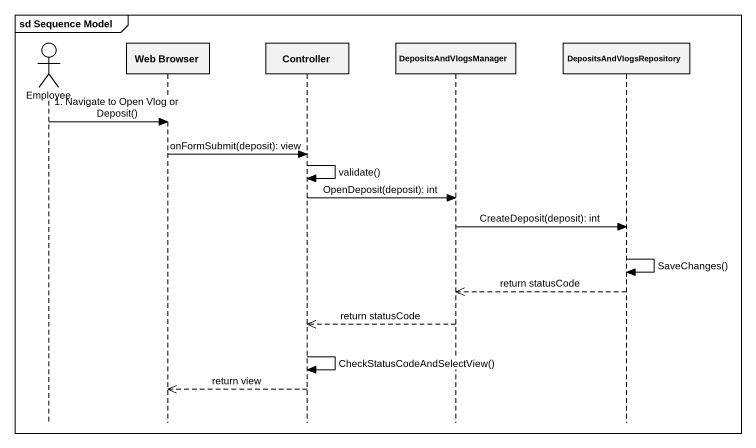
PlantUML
@startuml
mainframe sd Sequence Model
hide footbox
actor Employee
participant "Web Browser" as Web_Browser
participant Controller
participant DepositsAndVlogsManager
participant DepositsAndVlogsRepository

Employee -> Web_Browser : 1. Navigate to Open Vlog or Deposit()
Web_Browser -> Controller : onFormSubmit(deposit): view
Controller -> Controller : validate()
Controller -> DepositsAndVlogsManager : OpenDeposit(deposit): int
DepositsAndVlogsManager -> DepositsAndVlogsRepository : CreateDeposit(deposit): int
DepositsAndVlogsRepository -> DepositsAndVlogsRepository : SaveChanges()
DepositsAndVlogsRepository -->> DepositsAndVlogsManager : return statusCode
DepositsAndVlogsManager -->> Controller : return statusCode
Controller -> Controller : CheckStatusCodeAndSelectView()
Controller -->> Web_Browser : return view
@enduml
